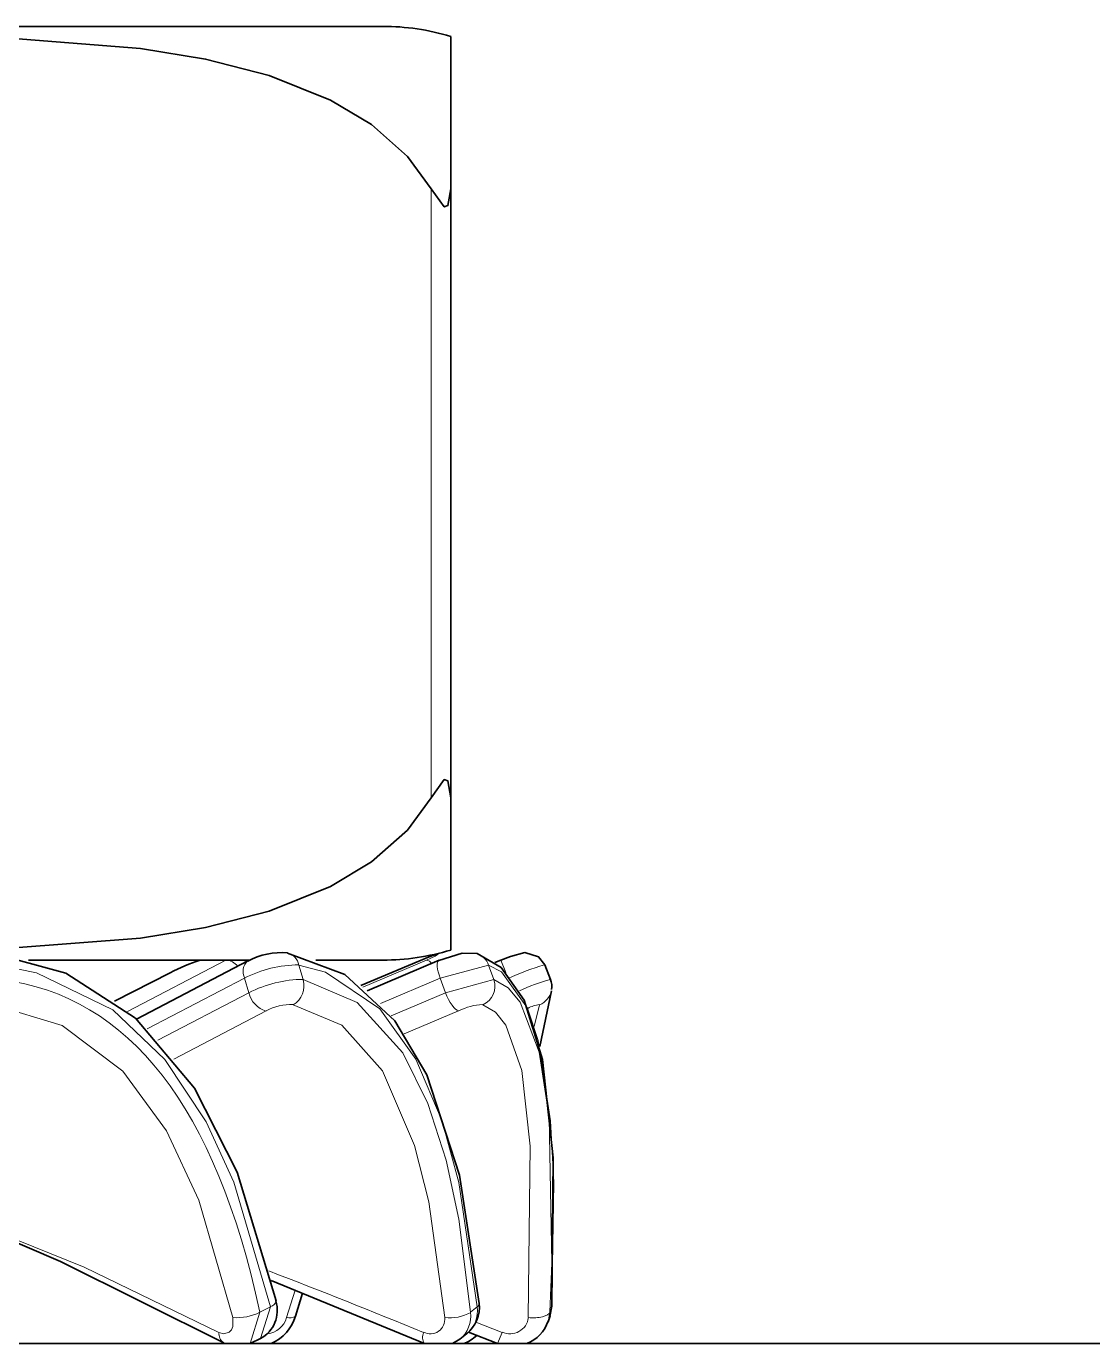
# Model space of a CAD drawing. Extents: x 218 to 1434, y 54 to 743.
# Drawn here: x 453.975 to 456.716, y 221.759 to 225.145 of the extents above; entities that cross this region are included whole.
import ezdxf

# ---------------------------------------------------------------- set-up
doc = ezdxf.new("R2010")
doc.units = 0

msp = doc.modelspace()

# ---------------------------------------------------------------- linework, layer by layer
at = {"color": 7, "lineweight": 35, "ltscale": 0.030887}
msp.add_line((453.6553, 225.1452), (454.8908, 225.1452), dxfattribs=at)
at = {"color": 7, "lineweight": 35, "ltscale": 0.009785}
for p, q in [((455.0654, 224.7279), (455.0654, 225.1193)), ((455.0654, 222.7712), (455.0654, 223.1626))]:
    msp.add_line(p, q, dxfattribs=at)
at = {"color": 7, "lineweight": 13, "ltscale": 0.039132}
msp.add_line((455.0154, 224.7279), (455.0154, 223.1626), dxfattribs=at)
at = {"color": 7, "lineweight": 35, "ltscale": 0.039132}
msp.add_line((455.0654, 224.7279), (455.0654, 223.1626), dxfattribs=at)
at = {"color": 7, "lineweight": 35, "ltscale": 0.004773}
msp.add_line((455.0104, 222.7539), (454.8346, 222.6796), dxfattribs=at)
at = {"color": 7, "lineweight": 35, "ltscale": 0.000626552}
msp.add_line((455.0341, 222.7623), (455.0104, 222.7539), dxfattribs=at)
at = {"color": 7, "lineweight": 13, "ltscale": 0.00049045}
msp.add_line((455.0104, 222.7539), (455.0289, 222.7604), dxfattribs=at)
at = {"color": 7, "lineweight": 35, "ltscale": 0.014194}
msp.add_line((453.9804, 222.7452), (454.5482, 222.7452), dxfattribs=at)
at = {"color": 7, "lineweight": 13, "ltscale": 0.007116}
msp.add_line((454.235, 222.6135), (454.4874, 222.7452), dxfattribs=at)
at = {"color": 7, "lineweight": 35, "ltscale": 0.008072}
msp.add_line((454.2578, 222.5938), (454.5441, 222.7431), dxfattribs=at)
at = {"color": 7, "lineweight": 13, "ltscale": 0.000980357}
msp.add_line((454.6749, 222.7324), (454.6865, 222.695), dxfattribs=at)
at = {"color": 7, "lineweight": 35, "ltscale": 0.004306}
msp.add_line((454.7186, 222.7452), (454.8908, 222.7452), dxfattribs=at)
at = {"color": 7, "lineweight": 13, "ltscale": 0.004442}
msp.add_line((454.8394, 222.6756), (455.003, 222.7452), dxfattribs=at)
at = {"color": 7, "lineweight": 35, "ltscale": 0.005027}
msp.add_line((454.8507, 222.6661), (455.0357, 222.7448), dxfattribs=at)
at = {"color": 7, "lineweight": 13, "ltscale": 0.003224}
msp.add_line((455.0382, 222.6988), (455.1627, 222.7324), dxfattribs=at)
at = {"color": 7, "lineweight": 13, "ltscale": 0.000999573}
msp.add_line((455.1627, 222.7324), (455.1767, 222.695), dxfattribs=at)
at = {"color": 7, "lineweight": 35, "ltscale": 0.00042389}
msp.add_line((455.1786, 222.739), (455.1944, 222.7452), dxfattribs=at)
at = {"color": 7, "lineweight": 13, "ltscale": 0.000859751}
msp.add_line((455.2072, 222.7133), (455.1944, 222.7452), dxfattribs=at)
at = {"color": 7, "lineweight": 35, "ltscale": 0.001004}
msp.add_line((455.3071, 222.7327), (455.3217, 222.6953), dxfattribs=at)
at = {"color": 7, "lineweight": 35, "ltscale": 0.004013}
msp.add_line((454.3439, 222.7129), (454.2009, 222.64), dxfattribs=at)
at = {"color": 7, "lineweight": 13, "ltscale": 0.007057}
msp.add_line((454.2848, 222.5683), (454.535, 222.6988), dxfattribs=at)
at = {"color": 7, "lineweight": 13, "ltscale": 0.000972939}
msp.add_line((454.535, 222.6988), (454.5463, 222.6615), dxfattribs=at)
at = {"color": 7, "lineweight": 13, "ltscale": 0.004174}
msp.add_line((454.8846, 222.6335), (455.0382, 222.6988), dxfattribs=at)
at = {"color": 7, "lineweight": 13, "ltscale": 0.000992801}
msp.add_line((455.0382, 222.6988), (455.0519, 222.6615), dxfattribs=at)
at = {"color": 7, "lineweight": 13, "ltscale": 0.003228}
msp.add_line((455.1767, 222.695), (455.0519, 222.6615), dxfattribs=at)
at = {"color": 7, "lineweight": 13, "ltscale": 0.006597}
msp.add_line((454.5463, 222.6615), (454.3123, 222.5395), dxfattribs=at)
at = {"color": 7, "lineweight": 13, "ltscale": 0.003803}
for p, q in [((455.0519, 222.6615), (454.912, 222.602)), ((455.0858, 222.6152), (454.9458, 222.5556))]:
    msp.add_line(p, q, dxfattribs=at)
at = {"color": 7, "lineweight": 35, "ltscale": 0.00365}
msp.add_line((455.3241, 222.6662), (455.2942, 222.5233), dxfattribs=at)
at = {"color": 7, "lineweight": 13, "ltscale": 0.001428}
msp.add_line((455.2937, 222.6305), (455.2802, 222.575), dxfattribs=at)
at = {"color": 7, "lineweight": 13, "ltscale": 0.006709}
msp.add_line((454.5912, 222.6152), (454.3533, 222.491), dxfattribs=at)
at = {"color": 7, "lineweight": 35, "ltscale": 0.010644}
msp.add_line((454.6043, 221.9219), (454.998, 221.7599), dxfattribs=at)
at = {"color": 7, "lineweight": 13, "ltscale": 0.001851}
msp.add_line((454.6652, 221.8972), (454.6436, 221.8264), dxfattribs=at)
at = {"color": 7, "lineweight": 35, "ltscale": 0.001541}
msp.add_line((454.6843, 221.8894), (454.6666, 221.8304), dxfattribs=at)
at = {"color": 7, "lineweight": 13, "ltscale": 0.002107}
msp.add_line((454.5749, 221.8402), (454.5501, 221.7597), dxfattribs=at)
at = {"color": 7, "lineweight": 13, "ltscale": 0.000773671}
msp.add_line((454.5749, 221.8402), (454.6025, 221.8542), dxfattribs=at)
at = {"color": 7, "lineweight": 13, "ltscale": 0.00214}
msp.add_line((454.5764, 221.7727), (454.6025, 221.8542), dxfattribs=at)
at = {"color": 7, "lineweight": 13, "ltscale": 0.000554658}
msp.add_line((455.1166, 221.8402), (455.1338, 221.8542), dxfattribs=at)
at = {"color": 7, "lineweight": 13, "ltscale": 0.000618853}
msp.add_line((455.3203, 221.8402), (455.3156, 221.8159), dxfattribs=at)
at = {"color": 7, "lineweight": 13, "ltscale": 0.000369524}
msp.add_line((455.3203, 221.8402), (455.3252, 221.8542), dxfattribs=at)
at = {"color": 7, "lineweight": 35, "ltscale": 0.000674521}
msp.add_line((455.3204, 221.8296), (455.3255, 221.8561), dxfattribs=at)
at = {"color": 7, "lineweight": 13, "ltscale": 0.000626112}
msp.add_line((455.3204, 221.8296), (455.3252, 221.8542), dxfattribs=at)
at = {"color": 7, "lineweight": 13, "ltscale": 0.001806}
msp.add_line((455.1976, 221.7885), (455.1301, 221.8143), dxfattribs=at)
at = {"color": 7, "lineweight": 35, "ltscale": 0.000395483}
msp.add_line((455.3156, 221.8159), (455.3208, 221.8308), dxfattribs=at)
at = {"color": 7, "lineweight": 35, "ltscale": 0.000771282}
msp.add_line((454.5501, 221.7597), (454.5778, 221.7733), dxfattribs=at)
at = {"color": 7, "lineweight": 35, "ltscale": 0.000557001}
msp.add_line((455.0891, 221.7708), (455.0699, 221.7594), dxfattribs=at)
at = {"color": 7, "lineweight": 35, "ltscale": 0.000550961}
msp.add_line((455.0891, 221.7708), (455.1064, 221.7845), dxfattribs=at)
at = {"color": 7, "lineweight": 35, "ltscale": 0.002003}
msp.add_line((455.1113, 221.7888), (455.1859, 221.7595), dxfattribs=at)
at = {"color": 7, "lineweight": 13, "ltscale": 0.000781057}
msp.add_line((455.1976, 221.7885), (455.1859, 221.7595), dxfattribs=at)
at = {"color": 7, "lineweight": 35}
msp.add_line((452.3154, 221.7595), (736.6846, 221.7595), dxfattribs=at)
for points in [[(455.0154, 224.7279), (454.9545, 224.8109), (454.8615, 224.8928), (454.7567, 224.9557), (454.5987, 225.0193), (454.4355, 225.0613), (454.2678, 225.0887), (453.9321, 225.1148), (453.7466, 225.119)], [(455.0654, 224.7279), (455.0581, 224.6846), (455.049, 224.6813), (455.0154, 224.7279)], [(455.0654, 223.1626), (455.0581, 223.2059), (455.049, 223.2092), (455.0154, 223.1626)], [(455.0154, 223.1626), (454.9545, 223.0795), (454.8615, 222.9977), (454.7567, 222.9348), (454.5987, 222.8712), (454.4355, 222.8291), (454.2678, 222.8018), (453.9321, 222.7757), (453.7466, 222.7714)], [(454.6165, 221.8692), (454.5166, 222.2002), (454.4067, 222.4158), (454.2551, 222.5962), (454.0763, 222.7118), (453.8829, 222.7638)], [(455.1387, 221.863), (455.0883, 222.1926), (455.0039, 222.4501), (454.922, 222.5891), (454.7934, 222.7085), (454.6456, 222.7635)], [(455.1332, 222.7618), (455.0945, 222.7631), (455.0353, 222.7446)], [(455.3255, 221.8561), (455.3284, 222.2372), (455.3013, 222.4901), (455.2543, 222.6425), (455.1949, 222.7259), (455.1332, 222.7618)], [(455.3071, 222.7327), (455.2915, 222.7537), (455.256, 222.7647), (455.2192, 222.7548), (455.1944, 222.7452)], [(453.7306, 222.1126), (454.0623, 221.9706), (454.4818, 221.7615)]]:
    msp.add_lwpolyline(points, dxfattribs=at)
at = {"color": 7, "lineweight": 13}
for points in [[(455.003, 222.7452), (455.0253, 222.7557), (455.0316, 222.7595), (455.0325, 222.7602), (455.0313, 222.761), (455.0289, 222.7604)], [(454.6025, 221.8542), (454.5082, 222.1745), (454.437, 222.3297), (454.3306, 222.49), (454.1965, 222.6177), (454.0005, 222.7128), (453.9026, 222.7324)], [(455.1338, 221.8542), (455.0865, 222.1739), (455.0438, 222.3309), (454.976, 222.4904), (454.8835, 222.6197), (454.7435, 222.7139), (454.6749, 222.7324)], [(455.3252, 221.8542), (455.3303, 222.1735), (455.3222, 222.3318), (455.2902, 222.5383), (455.2627, 222.6215), (455.1961, 222.715), (455.1627, 222.7324)], [(454.6865, 222.695), (454.8252, 222.6364), (454.9425, 222.5067), (455.0068, 222.3767), (455.0537, 222.2307), (455.0862, 222.079), (455.1166, 221.8402)], [(455.1767, 222.695), (455.2129, 222.6737), (455.2442, 222.6368), (455.2932, 222.5083), (455.3184, 222.3407), (455.3254, 221.9669), (455.3203, 221.8402)], [(453.8898, 222.6305), (454.0663, 222.5775), (454.2225, 222.4595), (454.3345, 222.3064), (454.4183, 222.128), (454.5056, 221.8264)], [(454.6602, 222.6305), (454.7858, 222.5777), (454.8905, 222.4603), (454.9727, 222.269), (455.0091, 222.1239), (455.05, 221.8264)], [(455.1477, 222.6305), (455.1803, 222.6113), (455.2075, 222.5781), (455.2483, 222.4616), (455.2701, 222.2671), (455.2646, 221.8264)], [(454.4697, 221.7885), (454.1232, 221.9564), (453.7296, 222.1147)], [(454.5056, 221.8264), (454.5057, 221.8039), (454.5021, 221.7951), (454.4959, 221.7886), (454.4822, 221.7849), (454.4697, 221.7885)]]:
    msp.add_lwpolyline(points, dxfattribs=at)
at = {"color": 7, "lineweight": 35}
for centre, radius, start, end in [((454.8907, 224.5447), 0.6005, 73.0947, 89.9956), ((454.6306, 222.5805), 0.184, 85.2992, 118.0207), ((454.8907, 223.3457), 0.6005, 270.0044, 286.9053), ((454.5869, 222.2407), 0.531, 108.1531, 117.2227), ((455.2745, 222.6768), 0.0508, 351.5755, 21.3182), ((454.5371, 221.8447), 0.0825, 298.6081, 17.1827), ((455.0504, 221.8533), 0.0887, 309.1299, 6.3284), ((454.5599, 221.8617), 0.1111, 293.1035, 343.6583), ((455.2263, 221.8477), 0.0947, 291.5101, 341.1667), ((455.0608, 221.8568), 0.1046, 291.4571, 313.1544)]:
    msp.add_arc(centre, radius, start, end, dxfattribs=at)
at = {"color": 7, "lineweight": 13}
for centre, radius, start, end in [((454.6366, 222.7263), 0.0386, 9.0616, 76.3023), ((455.1188, 222.718), 0.0461, 18.1591, 71.8654), ((454.5706, 222.2727), 0.4951, 107.3496, 117.241), ((454.4846, 222.7043), 0.0413, 37.2502, 86.1022), ((454.5687, 222.7165), 0.0371, 132.7403, 207.7531), ((454.6784, 222.419), 0.3143, 90.6363, 117.1279), ((454.9999, 222.726), 0.0197, 32.9625, 81.0525), ((455.4973, 222.0818), 0.6786, 106.3016, 114.7426), ((454.6889, 222.3834), 0.3124, 90.4329, 117.1424), ((454.6295, 222.68), 0.0587, 301.7403, 14.7278), ((455.1271, 222.6784), 0.0522, 293.2882, 18.4946), ((455.4523, 222.218), 0.4953, 105.3006, 115.135), ((454.6088, 222.6752), 0.0635, 192.3443, 253.6648), ((455.2756, 222.6767), 0.0496, 291.3434, 347.7675), ((454.6556, 222.4946), 0.1365, 88.0687, 118.0908), ((455.1545, 222.4838), 0.1476, 92.6565, 117.6445), ((455.3034, 222.5507), 0.0809, 96.927, 119.2684), ((447.1048, 202.5043), 20.836, 67.74728, 68.92191), ((454.5137, 221.9654), 0.1394, 266.6702, 296.0729), ((454.5977, 221.8741), 0.0199, 283.7506, 345.591), ((455.0641, 221.9331), 0.1073, 262.4981, 299.4671), ((455.0387, 221.8304), 0.0782, 310.206, 7.1599), ((455.0559, 221.8441), 0.0783, 310.2412, 7.3465), ((455.1278, 221.8634), 0.011, 303.0495, 357.8287), ((454.5877, 221.842), 0.0578, 276.7835, 344.3935), ((454.6526, 221.8505), 0.025, 249.253, 304.7094), ((455.0131, 221.8218), 0.0372, 241.8779, 7.1222), ((455.2178, 221.8324), 0.0477, 245.3264, 352.7538), ((454.4976, 221.7841), 0.0279, 171.1819, 235.0708), ((455.0216, 221.775), 0.0287, 152.7861, 212.623)]:
    msp.add_arc(centre, radius, start, end, dxfattribs=at)
for centre, major_axis, ratio, start_param, end_param in [((455.0553, 222.6988), (0.0196, -0.046), 0.317587, 3.16776, 4.578112), ((376.508, 47.1031), (-77.5677, -175.5463), 0.054559, 3.066673, 3.157789), ((455.0691, 222.6615), (0.0196, -0.046), 0.31759, 4.578117, 6.106444), ((455.2708, 221.8446), (0.0499, -0.0025), 0.371282, 4.606539, 6.179992)]:
    msp.add_ellipse(centre, major_axis=major_axis, ratio=ratio, start_param=start_param, end_param=end_param, dxfattribs=at)

doc.saveas('drawing.dxf')
